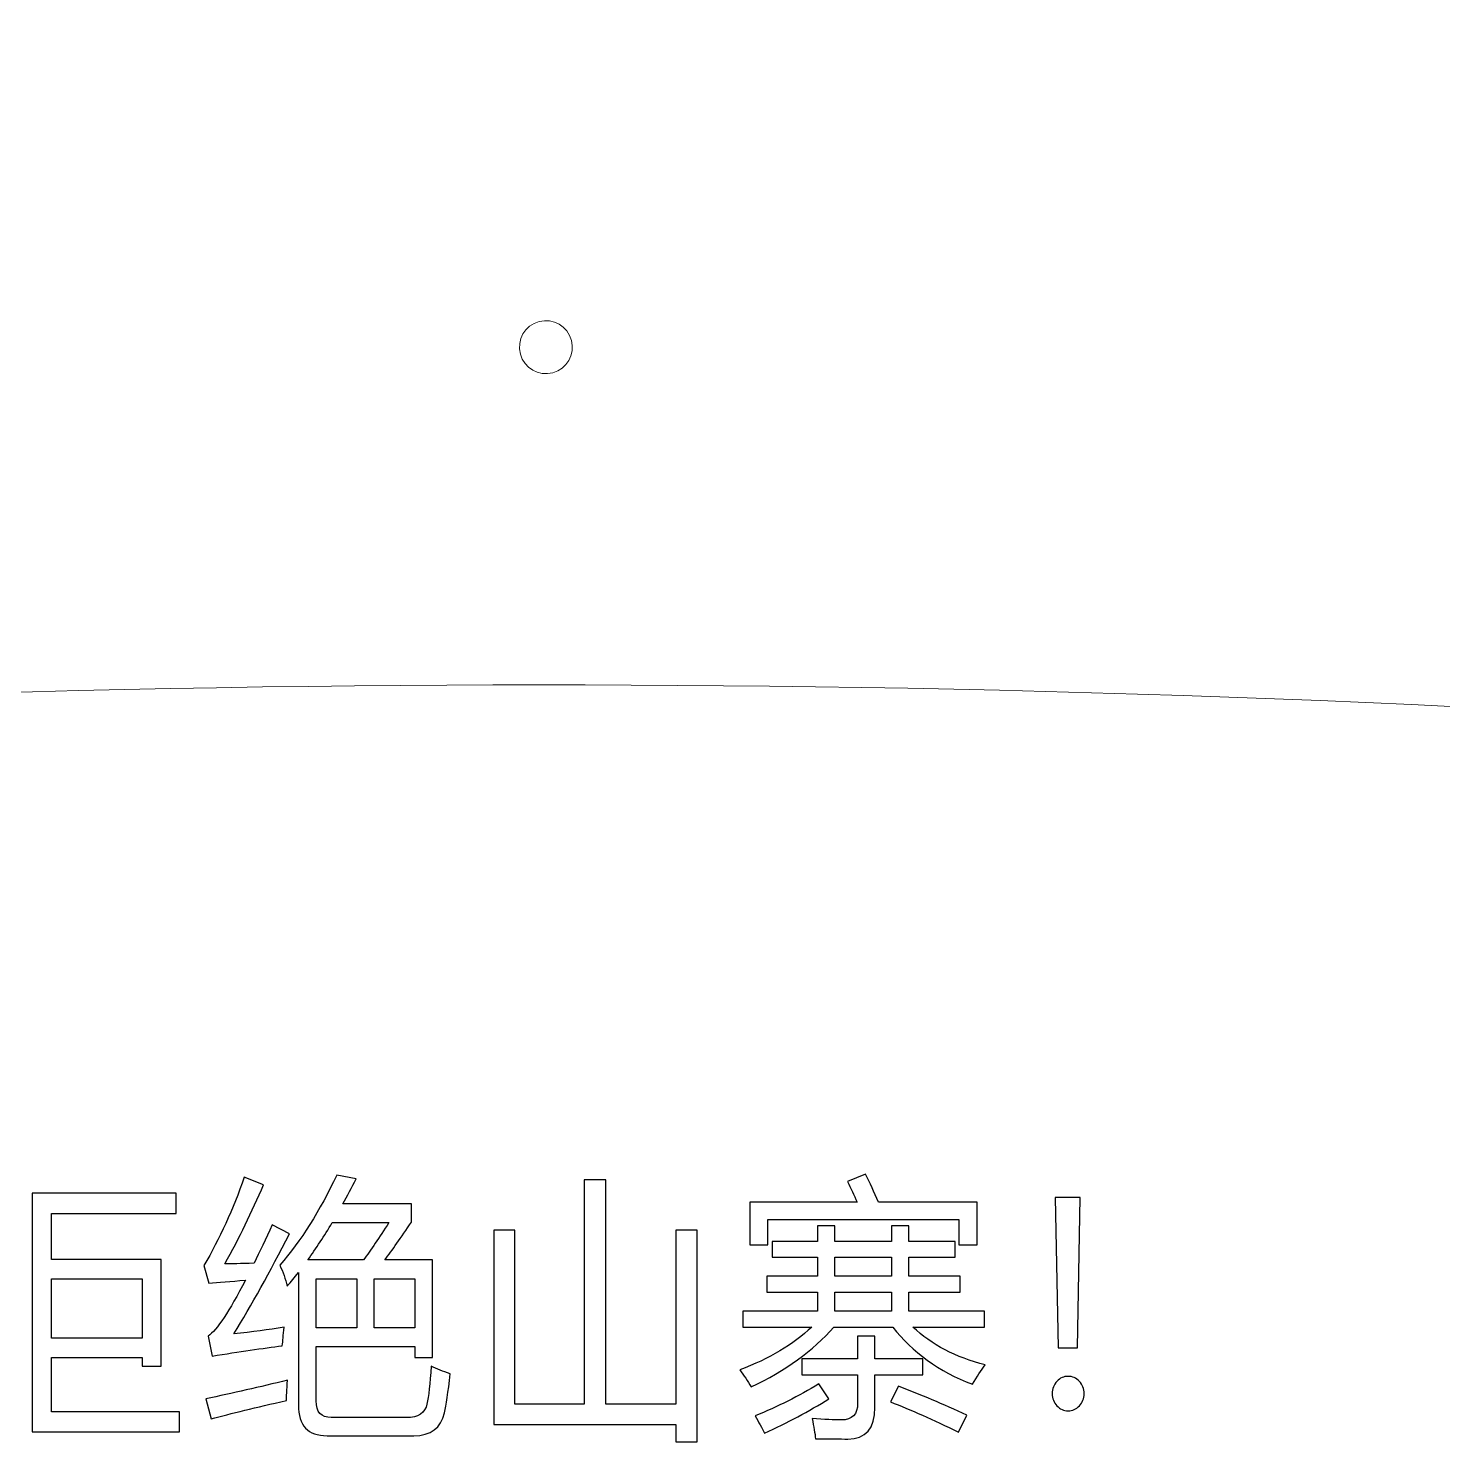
# Model space of a CAD drawing. Header units: centimetres. Extents: x -37.1 to 36.5, y -29.2 to 24.8.
# Drawn here: x 5.23 to 13.25, y -26.77 to -18.76 of the extents above; entities that cross this region are included whole.
import ezdxf

# ---------------------------------------------------------------- set-up
doc = ezdxf.new("R2010")
doc.units = ezdxf.units.CM
doc.header["$MEASUREMENT"] = 0
doc.layers.add('layer 1', color=7, linetype='Continuous')

msp = doc.modelspace()

# ---------------------------------------------------------------- linework, layer by layer
at = {"layer": 'layer 1', "color": 142, "lineweight": 20}
for points, knots in [([(10.66073, -9.29549), (10.66073, -9.29549), (10.66073, -8.70732), (10.66073, -8.70732), (10.66073, -8.70732), (10.66073, -8.70732), (5.66479, -8.70732), (5.66479, -8.70732), (5.66479, -8.70732), (5.66479, -8.70732), (5.66479, -9.29549), (5.66479, -9.29549), (5.66479, -9.29549), (5.66479, -9.29549), (-0.23757, -9.29549), (-0.23757, -9.29549), (-0.23757, -9.29549), (-0.23757, -10.62108), (-0.23757, -9.16083), (-0.23757, -10.45568), (-0.23757, -10.45568), (-0.23757, -10.45568), (-0.73757, -10.45568), (-0.73757, -10.45568), (-0.73757, -10.45568), (-0.73757, -10.45568), (-0.73757, -9.33056), (-0.73757, -9.33056), (-0.73757, -9.33056), (-1.46954, -9.33056), (-2.13757, -9.94675), (-2.13757, -10.53856), (-2.13757, -10.53856), (-2.13757, -10.53856), (-2.13757, -21.04934), (-2.13757, -21.04934), (-2.13757, -21.04934), (-2.13757, -22.24238), (-1.25217, -22.89131), (-0.13989, -22.80402), (-0.13989, -22.80402), (5.23581, -22.38213), (11.0115, -22.37456), (16.38717, -22.80402), (16.38717, -22.80402), (17.48225, -22.8915), (18.46223, -22.13255), (18.46223, -21.04934), (18.46223, -21.04934), (18.46223, -21.04934), (18.46223, -10.53856), (18.46223, -10.53856), (18.46223, -10.53856), (18.46223, -9.96866), (17.78093, -9.33897), (17.06243, -9.33056), (17.06243, -9.33056), (17.06243, -9.33056), (17.06243, -10.45568), (17.06243, -10.45568), (17.06243, -10.45568), (17.06243, -10.45568), (16.56243, -10.45568), (16.56243, -10.45568), (16.56243, -10.45568), (16.56243, -10.45568), (16.56243, -9.29549), (16.56243, -9.29549), (16.56243, -9.29549), (16.56243, -9.29549), (10.66073, -9.29549), (10.66073, -9.29549)], [0, 0, 0, 0, 0.0555556, 0.0555556, 0.0555556, 0.0555556, 0.1111111, 0.1111111, 0.1111111, 0.1111111, 0.1666667, 0.1666667, 0.1666667, 0.1666667, 0.2222222, 0.2222222, 0.2222222, 0.2222222, 0.2777778, 0.2777778, 0.2777778, 0.2777778, 0.3333333, 0.3333333, 0.3333333, 0.3333333, 0.3888889, 0.3888889, 0.3888889, 0.3888889, 0.4444444, 0.4444444, 0.4444444, 0.4444444, 0.5, 0.5, 0.5, 0.5, 0.5555556, 0.5555556, 0.5555556, 0.5555556, 0.6111111, 0.6111111, 0.6111111, 0.6111111, 0.6666667, 0.6666667, 0.6666667, 0.6666667, 0.7222222, 0.7222222, 0.7222222, 0.7222222, 0.7777778, 0.7777778, 0.7777778, 0.7777778, 0.8333333, 0.8333333, 0.8333333, 0.8333333, 0.8888889, 0.8888889, 0.8888889, 0.8888889, 0.9444444, 0.9444444, 0.9444444, 0.9444444, 1, 1, 1, 1]), ([(8.12351, -20.42667), (8.20352, -20.40523), (8.28579, -20.45274), (8.30721, -20.53274), (8.30721, -20.53274), (8.32865, -20.61274), (8.28115, -20.69502), (8.20116, -20.71645), (8.20116, -20.71645), (8.12116, -20.73788), (8.03888, -20.69039), (8.01745, -20.61038), (8.01745, -20.61038), (7.99602, -20.53039), (8.04351, -20.44811), (8.12351, -20.42667)], [0, 0, 0, 0, 0.25, 0.25, 0.25, 0.25, 0.5, 0.5, 0.5, 0.5, 0.75, 0.75, 0.75, 0.75, 1, 1, 1, 1])]:
    msp.add_open_spline(points, degree=3, knots=knots, dxfattribs=at)
at = {"layer": 'layer 1', "color": 250}
for points, knots in [([(6.3937, -26.16082), (6.49653, -26.15059), (6.59123, -26.13827), (6.67803, -26.12411), (6.67803, -26.12411), (6.67445, -26.16816), (6.6711, -26.20277), (6.66823, -26.22847), (6.66823, -26.22847), (6.55895, -26.24289), (6.42646, -26.2623), (6.27031, -26.28694), (6.27031, -26.28694), (6.27031, -26.28694), (6.24807, -26.17472), (6.24807, -26.17472), (6.24807, -26.17472), (6.29757, -26.13879), (6.36788, -26.03312), (6.45875, -25.85744), (6.45875, -25.85744), (6.37433, -25.86347), (6.30546, -25.8695), (6.25214, -25.87501), (6.25214, -25.87501), (6.25214, -25.87501), (6.22416, -25.77379), (6.22416, -25.77379), (6.22416, -25.77379), (6.31288, -25.62302), (6.38893, -25.45678), (6.45254, -25.27428), (6.45254, -25.27428), (6.45254, -25.27428), (6.56182, -25.31728), (6.56182, -25.31728), (6.56182, -25.31728), (6.49653, -25.46989), (6.4236, -25.61909), (6.34324, -25.76435), (6.34324, -25.76435), (6.3784, -25.76435), (6.43317, -25.76357), (6.50801, -25.76147), (6.50801, -25.76147), (6.53958, -25.69644), (6.57401, -25.62354), (6.61084, -25.54331), (6.61084, -25.54331), (6.61084, -25.54331), (6.70889, -25.59391), (6.70889, -25.59391), (6.70889, -25.59391), (6.59792, -25.81207), (6.49271, -26.00113), (6.3937, -26.16082)], [0, 0, 0, 0, 0.0714286, 0.0714286, 0.0714286, 0.0714286, 0.1428571, 0.1428571, 0.1428571, 0.1428571, 0.2142857, 0.2142857, 0.2142857, 0.2142857, 0.2857143, 0.2857143, 0.2857143, 0.2857143, 0.3571429, 0.3571429, 0.3571429, 0.3571429, 0.4285714, 0.4285714, 0.4285714, 0.4285714, 0.5, 0.5, 0.5, 0.5, 0.5714286, 0.5714286, 0.5714286, 0.5714286, 0.6428571, 0.6428571, 0.6428571, 0.6428571, 0.7142857, 0.7142857, 0.7142857, 0.7142857, 0.7857143, 0.7857143, 0.7857143, 0.7857143, 0.8571429, 0.8571429, 0.8571429, 0.8571429, 0.9285714, 0.9285714, 0.9285714, 0.9285714, 1, 1, 1, 1]), ([(6.65436, -25.77222), (6.77393, -25.63482), (6.8813, -25.4649), (6.97672, -25.26195), (6.97672, -25.26195), (6.97672, -25.26195), (7.086, -25.28345), (7.086, -25.28345), (7.086, -25.28345), (7.0616, -25.33222), (7.03673, -25.37942), (7.01163, -25.42505), (7.01163, -25.42505), (7.01163, -25.42505), (7.39974, -25.42505), (7.39974, -25.42505), (7.39974, -25.42505), (7.39974, -25.42505), (7.39974, -25.52784), (7.39974, -25.52784), (7.39974, -25.52784), (7.34092, -25.61646), (7.29069, -25.68805), (7.24909, -25.74285), (7.24909, -25.74285), (7.24909, -25.74285), (7.52027, -25.74285), (7.52027, -25.74285), (7.52027, -25.74285), (7.52027, -25.74285), (7.52027, -26.29612), (7.52027, -26.29612), (7.52027, -26.29612), (7.52027, -26.29612), (7.41935, -26.29612), (7.41935, -26.29612), (7.41935, -26.29612), (7.41935, -26.29612), (7.41935, -26.23319), (7.41935, -26.23319), (7.41935, -26.23319), (7.41935, -26.23319), (6.86026, -26.23319), (6.86026, -26.23319), (6.86026, -26.23319), (6.86026, -26.23319), (6.86026, -26.54024), (6.86026, -26.54024), (6.86026, -26.54024), (6.86026, -26.60396), (6.88871, -26.63569), (6.94586, -26.63569), (6.94586, -26.63569), (6.94586, -26.63569), (7.37176, -26.63569), (7.37176, -26.63569), (7.37176, -26.63569), (7.43896, -26.63569), (7.47769, -26.60999), (7.48798, -26.55886), (7.48798, -26.55886), (7.49731, -26.51586), (7.5052, -26.44401), (7.51189, -26.34358), (7.51189, -26.34358), (7.54369, -26.35905), (7.57957, -26.374), (7.61975, -26.38816), (7.61975, -26.38816), (7.6085, -26.49278), (7.59774, -26.56594), (7.58746, -26.60789), (7.58746, -26.60789), (7.56785, -26.69495), (7.50998, -26.73847), (7.41385, -26.73847), (7.41385, -26.73847), (7.41385, -26.73847), (6.92195, -26.73847), (6.92195, -26.73847), (6.92195, -26.73847), (6.81363, -26.73847), (6.75934, -26.68079), (6.75934, -26.56489), (6.75934, -26.56489), (6.75934, -26.56489), (6.75934, -25.81443), (6.75934, -25.81443), (6.75934, -25.81443), (6.7383, -25.84092), (6.71749, -25.86688), (6.69645, -25.89205), (6.69645, -25.89205), (6.68617, -25.8501), (6.67206, -25.80998), (6.65436, -25.77222)], [0, 0, 0, 0, 0.0416667, 0.0416667, 0.0416667, 0.0416667, 0.0833333, 0.0833333, 0.0833333, 0.0833333, 0.125, 0.125, 0.125, 0.125, 0.1666667, 0.1666667, 0.1666667, 0.1666667, 0.2083333, 0.2083333, 0.2083333, 0.2083333, 0.25, 0.25, 0.25, 0.25, 0.2916667, 0.2916667, 0.2916667, 0.2916667, 0.3333333, 0.3333333, 0.3333333, 0.3333333, 0.375, 0.375, 0.375, 0.375, 0.4166667, 0.4166667, 0.4166667, 0.4166667, 0.4583333, 0.4583333, 0.4583333, 0.4583333, 0.5, 0.5, 0.5, 0.5, 0.5416667, 0.5416667, 0.5416667, 0.5416667, 0.5833333, 0.5833333, 0.5833333, 0.5833333, 0.625, 0.625, 0.625, 0.625, 0.6666667, 0.6666667, 0.6666667, 0.6666667, 0.7083333, 0.7083333, 0.7083333, 0.7083333, 0.75, 0.75, 0.75, 0.75, 0.7916667, 0.7916667, 0.7916667, 0.7916667, 0.8333333, 0.8333333, 0.8333333, 0.8333333, 0.875, 0.875, 0.875, 0.875, 0.9166667, 0.9166667, 0.9166667, 0.9166667, 0.9583333, 0.9583333, 0.9583333, 0.9583333, 1, 1, 1, 1]), ([(8.89839, -26.7723), (8.89839, -26.7723), (8.89839, -26.67554), (8.89839, -26.67554), (8.89839, -26.67554), (8.89839, -26.67554), (7.86724, -26.67554), (7.86724, -26.67554), (7.86724, -26.67554), (7.86724, -26.67554), (7.86724, -25.57399), (7.86724, -25.57399), (7.86724, -25.57399), (7.86724, -25.57399), (7.98633, -25.57399), (7.98633, -25.57399), (7.98633, -25.57399), (7.98633, -25.57399), (7.98633, -26.55886), (7.98633, -26.55886), (7.98633, -26.55886), (7.98633, -26.55886), (8.37995, -26.55886), (8.37995, -26.55886), (8.37995, -26.55886), (8.37995, -26.55886), (8.37995, -25.28817), (8.37995, -25.28817), (8.37995, -25.28817), (8.37995, -25.28817), (8.50191, -25.28817), (8.50191, -25.28817), (8.50191, -25.28817), (8.50191, -25.28817), (8.50191, -26.55886), (8.50191, -26.55886), (8.50191, -26.55886), (8.50191, -26.55886), (8.89839, -26.55886), (8.89839, -26.55886), (8.89839, -26.55886), (8.89839, -26.55886), (8.89839, -25.57399), (8.89839, -25.57399), (8.89839, -25.57399), (8.89839, -25.57399), (9.01891, -25.57399), (9.01891, -25.57399), (9.01891, -25.57399), (9.01891, -25.57399), (9.01891, -26.7723), (9.01891, -26.7723), (9.01891, -26.7723), (9.01891, -26.7723), (8.89839, -26.7723), (8.89839, -26.7723)], [0, 0, 0, 0, 0.0714286, 0.0714286, 0.0714286, 0.0714286, 0.1428571, 0.1428571, 0.1428571, 0.1428571, 0.2142857, 0.2142857, 0.2142857, 0.2142857, 0.2857143, 0.2857143, 0.2857143, 0.2857143, 0.3571429, 0.3571429, 0.3571429, 0.3571429, 0.4285714, 0.4285714, 0.4285714, 0.4285714, 0.5, 0.5, 0.5, 0.5, 0.5714286, 0.5714286, 0.5714286, 0.5714286, 0.6428571, 0.6428571, 0.6428571, 0.6428571, 0.7142857, 0.7142857, 0.7142857, 0.7142857, 0.7857143, 0.7857143, 0.7857143, 0.7857143, 0.8571429, 0.8571429, 0.8571429, 0.8571429, 0.9285714, 0.9285714, 0.9285714, 0.9285714, 1, 1, 1, 1]), ([(9.31831, -25.4143), (9.31831, -25.4143), (9.92643, -25.4143), (9.92643, -25.4143), (9.92643, -25.4143), (9.90898, -25.3747), (9.8908, -25.33642), (9.87167, -25.29892), (9.87167, -25.29892), (9.87167, -25.29892), (9.97402, -25.25749), (9.97402, -25.25749), (9.97402, -25.25749), (9.99865, -25.30653), (10.02304, -25.35897), (10.04671, -25.4143), (10.04671, -25.4143), (10.04671, -25.4143), (10.6058, -25.4143), (10.6058, -25.4143), (10.6058, -25.4143), (10.6058, -25.4143), (10.6058, -25.65684), (10.6058, -25.65684), (10.6058, -25.65684), (10.6058, -25.65684), (10.5037, -25.65684), (10.5037, -25.65684), (10.5037, -25.65684), (10.5037, -25.65684), (10.5037, -25.51263), (10.5037, -25.51263), (10.5037, -25.51263), (10.5037, -25.51263), (9.42042, -25.51263), (9.42042, -25.51263), (9.42042, -25.51263), (9.42042, -25.51263), (9.42042, -25.65684), (9.42042, -25.65684), (9.42042, -25.65684), (9.42042, -25.65684), (9.31831, -25.65684), (9.31831, -25.65684), (9.31831, -25.65684), (9.31831, -25.65684), (9.31831, -25.4143), (9.31831, -25.4143)], [0, 0, 0, 0, 0.0833333, 0.0833333, 0.0833333, 0.0833333, 0.1666667, 0.1666667, 0.1666667, 0.1666667, 0.25, 0.25, 0.25, 0.25, 0.3333333, 0.3333333, 0.3333333, 0.3333333, 0.4166667, 0.4166667, 0.4166667, 0.4166667, 0.5, 0.5, 0.5, 0.5, 0.5833333, 0.5833333, 0.5833333, 0.5833333, 0.6666667, 0.6666667, 0.6666667, 0.6666667, 0.75, 0.75, 0.75, 0.75, 0.8333333, 0.8333333, 0.8333333, 0.8333333, 0.9166667, 0.9166667, 0.9166667, 0.9166667, 1, 1, 1, 1]), ([(5.25088, -25.365), (5.25088, -25.365), (6.06633, -25.365), (6.06633, -25.365), (6.06633, -25.365), (6.06633, -25.365), (6.06633, -25.4788), (6.06633, -25.4788), (6.06633, -25.4788), (6.06633, -25.4788), (5.36016, -25.4788), (5.36016, -25.4788), (5.36016, -25.4788), (5.36016, -25.4788), (5.36016, -25.73997), (5.36016, -25.73997), (5.36016, -25.73997), (5.36016, -25.73997), (5.98239, -25.73997), (5.98239, -25.73997), (5.98239, -25.73997), (5.98239, -25.73997), (5.98239, -26.34515), (5.98239, -26.34515), (5.98239, -26.34515), (5.98239, -26.34515), (5.87311, -26.34515), (5.87311, -26.34515), (5.87311, -26.34515), (5.87311, -26.34515), (5.87311, -26.29455), (5.87311, -26.29455), (5.87311, -26.29455), (5.87311, -26.29455), (5.36016, -26.29455), (5.36016, -26.29455), (5.36016, -26.29455), (5.36016, -26.29455), (5.36016, -26.60343), (5.36016, -26.60343), (5.36016, -26.60343), (5.36016, -26.60343), (6.08594, -26.60343), (6.08594, -26.60343), (6.08594, -26.60343), (6.08594, -26.60343), (6.08594, -26.71697), (6.08594, -26.71697), (6.08594, -26.71697), (6.08594, -26.71697), (5.25088, -26.71697), (5.25088, -26.71697), (5.25088, -26.71697), (5.25088, -26.71697), (5.25088, -25.365), (5.25088, -25.365)], [0, 0, 0, 0, 0.0714286, 0.0714286, 0.0714286, 0.0714286, 0.1428571, 0.1428571, 0.1428571, 0.1428571, 0.2142857, 0.2142857, 0.2142857, 0.2142857, 0.2857143, 0.2857143, 0.2857143, 0.2857143, 0.3571429, 0.3571429, 0.3571429, 0.3571429, 0.4285714, 0.4285714, 0.4285714, 0.4285714, 0.5, 0.5, 0.5, 0.5, 0.5714286, 0.5714286, 0.5714286, 0.5714286, 0.6428571, 0.6428571, 0.6428571, 0.6428571, 0.7142857, 0.7142857, 0.7142857, 0.7142857, 0.7857143, 0.7857143, 0.7857143, 0.7857143, 0.8571429, 0.8571429, 0.8571429, 0.8571429, 0.9285714, 0.9285714, 0.9285714, 0.9285714, 1, 1, 1, 1]), ([(11.19098, -25.38886), (11.19098, -25.38886), (11.17566, -26.24001), (11.17566, -26.24001), (11.17566, -26.24001), (11.17566, -26.24001), (11.06495, -26.24001), (11.06495, -26.24001), (11.06495, -26.24001), (11.06495, -26.24001), (11.0494, -25.38886), (11.0494, -25.38886), (11.0494, -25.38886), (11.0494, -25.38886), (11.19098, -25.38886), (11.19098, -25.38886)], [0, 0, 0, 0, 0.25, 0.25, 0.25, 0.25, 0.5, 0.5, 0.5, 0.5, 0.75, 0.75, 0.75, 0.75, 1, 1, 1, 1]), ([(7.27228, -25.53098), (7.27228, -25.53098), (6.95136, -25.53098), (6.95136, -25.53098), (6.95136, -25.53098), (6.90616, -25.60676), (6.85977, -25.6773), (6.81267, -25.74285), (6.81267, -25.74285), (6.81267, -25.74285), (7.12856, -25.74285), (7.12856, -25.74285), (7.12856, -25.74285), (7.16969, -25.68726), (7.21752, -25.61646), (7.27228, -25.53098)], [0, 0, 0, 0, 0.25, 0.25, 0.25, 0.25, 0.5, 0.5, 0.5, 0.5, 0.75, 0.75, 0.75, 0.75, 1, 1, 1, 1]), ([(10.65219, -26.33755), (10.62877, -26.36823), (10.60485, -26.40468), (10.5807, -26.44663), (10.5807, -26.44663), (10.38915, -26.374), (10.23874, -26.26597), (10.12946, -26.12254), (10.12946, -26.12254), (10.12946, -26.12254), (9.79395, -26.12254), (9.79395, -26.12254), (9.79395, -26.12254), (9.67678, -26.25705), (9.52038, -26.37033), (9.32524, -26.4621), (9.32524, -26.4621), (9.30659, -26.42933), (9.28507, -26.39707), (9.26067, -26.36508), (9.26067, -26.36508), (9.42807, -26.3032), (9.56414, -26.22244), (9.66912, -26.12254), (9.66912, -26.12254), (9.66912, -26.12254), (9.27766, -26.12254), (9.27766, -26.12254), (9.27766, -26.12254), (9.27766, -26.12254), (9.27766, -26.03338), (9.27766, -26.03338), (9.27766, -26.03338), (9.27766, -26.03338), (9.70212, -26.03338), (9.70212, -26.03338), (9.70212, -26.03338), (9.70212, -26.03338), (9.70212, -25.9243), (9.70212, -25.9243), (9.70212, -25.9243), (9.70212, -25.9243), (9.41492, -25.9243), (9.41492, -25.9243), (9.41492, -25.9243), (9.41492, -25.9243), (9.41492, -25.83515), (9.41492, -25.83515), (9.41492, -25.83515), (9.41492, -25.83515), (9.70212, -25.83515), (9.70212, -25.83515), (9.70212, -25.83515), (9.70212, -25.83515), (9.70212, -25.72764), (9.70212, -25.72764), (9.70212, -25.72764), (9.70212, -25.72764), (9.44433, -25.72764), (9.44433, -25.72764), (9.44433, -25.72764), (9.44433, -25.72764), (9.44433, -25.63849), (9.44433, -25.63849), (9.44433, -25.63849), (9.44433, -25.63849), (9.70212, -25.63849), (9.70212, -25.63849), (9.70212, -25.63849), (9.70212, -25.63849), (9.70212, -25.54934), (9.70212, -25.54934), (9.70212, -25.54934), (9.70212, -25.54934), (9.80017, -25.54934), (9.80017, -25.54934), (9.80017, -25.54934), (9.80017, -25.54934), (9.80017, -25.63849), (9.80017, -25.63849), (9.80017, -25.63849), (9.80017, -25.63849), (10.12108, -25.63849), (10.12108, -25.63849), (10.12108, -25.63849), (10.12108, -25.63849), (10.12108, -25.54934), (10.12108, -25.54934), (10.12108, -25.54934), (10.12108, -25.54934), (10.21913, -25.54934), (10.21913, -25.54934), (10.21913, -25.54934), (10.21913, -25.54934), (10.21913, -25.63849), (10.21913, -25.63849), (10.21913, -25.63849), (10.21913, -25.63849), (10.48122, -25.63849), (10.48122, -25.63849), (10.48122, -25.63849), (10.48122, -25.63849), (10.48122, -25.72764), (10.48122, -25.72764), (10.48122, -25.72764), (10.48122, -25.72764), (10.21913, -25.72764), (10.21913, -25.72764), (10.21913, -25.72764), (10.21913, -25.72764), (10.21913, -25.83515), (10.21913, -25.83515), (10.21913, -25.83515), (10.21913, -25.83515), (10.51063, -25.83515), (10.51063, -25.83515), (10.51063, -25.83515), (10.51063, -25.83515), (10.51063, -25.9243), (10.51063, -25.9243), (10.51063, -25.9243), (10.51063, -25.9243), (10.21913, -25.9243), (10.21913, -25.9243), (10.21913, -25.9243), (10.21913, -25.9243), (10.21913, -26.03338), (10.21913, -26.03338), (10.21913, -26.03338), (10.21913, -26.03338), (10.64789, -26.03338), (10.64789, -26.03338), (10.64789, -26.03338), (10.64789, -26.03338), (10.64789, -26.12254), (10.64789, -26.12254), (10.64789, -26.12254), (10.64789, -26.12254), (10.24232, -26.12254), (10.24232, -26.12254), (10.24232, -26.12254), (10.34874, -26.2227), (10.48528, -26.29455), (10.65219, -26.33755)], [0, 0, 0, 0, 0.0277778, 0.0277778, 0.0277778, 0.0277778, 0.0555556, 0.0555556, 0.0555556, 0.0555556, 0.0833333, 0.0833333, 0.0833333, 0.0833333, 0.1111111, 0.1111111, 0.1111111, 0.1111111, 0.1388889, 0.1388889, 0.1388889, 0.1388889, 0.1666667, 0.1666667, 0.1666667, 0.1666667, 0.1944444, 0.1944444, 0.1944444, 0.1944444, 0.2222222, 0.2222222, 0.2222222, 0.2222222, 0.25, 0.25, 0.25, 0.25, 0.2777778, 0.2777778, 0.2777778, 0.2777778, 0.3055556, 0.3055556, 0.3055556, 0.3055556, 0.3333333, 0.3333333, 0.3333333, 0.3333333, 0.3611111, 0.3611111, 0.3611111, 0.3611111, 0.3888889, 0.3888889, 0.3888889, 0.3888889, 0.4166667, 0.4166667, 0.4166667, 0.4166667, 0.4444444, 0.4444444, 0.4444444, 0.4444444, 0.4722222, 0.4722222, 0.4722222, 0.4722222, 0.5, 0.5, 0.5, 0.5, 0.5277778, 0.5277778, 0.5277778, 0.5277778, 0.5555556, 0.5555556, 0.5555556, 0.5555556, 0.5833333, 0.5833333, 0.5833333, 0.5833333, 0.6111111, 0.6111111, 0.6111111, 0.6111111, 0.6388889, 0.6388889, 0.6388889, 0.6388889, 0.6666667, 0.6666667, 0.6666667, 0.6666667, 0.6944444, 0.6944444, 0.6944444, 0.6944444, 0.7222222, 0.7222222, 0.7222222, 0.7222222, 0.75, 0.75, 0.75, 0.75, 0.7777778, 0.7777778, 0.7777778, 0.7777778, 0.8055556, 0.8055556, 0.8055556, 0.8055556, 0.8333333, 0.8333333, 0.8333333, 0.8333333, 0.8611111, 0.8611111, 0.8611111, 0.8611111, 0.8888889, 0.8888889, 0.8888889, 0.8888889, 0.9166667, 0.9166667, 0.9166667, 0.9166667, 0.9444444, 0.9444444, 0.9444444, 0.9444444, 0.9722222, 0.9722222, 0.9722222, 0.9722222, 1, 1, 1, 1]), ([(9.80017, -25.83515), (9.80017, -25.83515), (10.12108, -25.83515), (10.12108, -25.83515), (10.12108, -25.83515), (10.12108, -25.83515), (10.12108, -25.72764), (10.12108, -25.72764), (10.12108, -25.72764), (10.12108, -25.72764), (9.80017, -25.72764), (9.80017, -25.72764), (9.80017, -25.72764), (9.80017, -25.72764), (9.80017, -25.83515), (9.80017, -25.83515)], [0, 0, 0, 0, 0.25, 0.25, 0.25, 0.25, 0.5, 0.5, 0.5, 0.5, 0.75, 0.75, 0.75, 0.75, 1, 1, 1, 1]), ([(5.87311, -25.84905), (5.87311, -25.84905), (5.36016, -25.84905), (5.36016, -25.84905), (5.36016, -25.84905), (5.36016, -25.84905), (5.36016, -26.18547), (5.36016, -26.18547), (5.36016, -26.18547), (5.36016, -26.18547), (5.87311, -26.18547), (5.87311, -26.18547), (5.87311, -26.18547), (5.87311, -26.18547), (5.87311, -25.84905), (5.87311, -25.84905)], [0, 0, 0, 0, 0.25, 0.25, 0.25, 0.25, 0.5, 0.5, 0.5, 0.5, 0.75, 0.75, 0.75, 0.75, 1, 1, 1, 1]), ([(6.86026, -26.12699), (6.86026, -26.12699), (7.09007, -26.12699), (7.09007, -26.12699), (7.09007, -26.12699), (7.09007, -26.12699), (7.09007, -25.84905), (7.09007, -25.84905), (7.09007, -25.84905), (7.09007, -25.84905), (6.86026, -25.84905), (6.86026, -25.84905), (6.86026, -25.84905), (6.86026, -25.84905), (6.86026, -26.12699), (6.86026, -26.12699)], [0, 0, 0, 0, 0.25, 0.25, 0.25, 0.25, 0.5, 0.5, 0.5, 0.5, 0.75, 0.75, 0.75, 0.75, 1, 1, 1, 1]), ([(7.41935, -25.84905), (7.41935, -25.84905), (7.18955, -25.84905), (7.18955, -25.84905), (7.18955, -25.84905), (7.18955, -25.84905), (7.18955, -26.12699), (7.18955, -26.12699), (7.18955, -26.12699), (7.18955, -26.12699), (7.41935, -26.12699), (7.41935, -26.12699), (7.41935, -26.12699), (7.41935, -26.12699), (7.41935, -25.84905), (7.41935, -25.84905)], [0, 0, 0, 0, 0.25, 0.25, 0.25, 0.25, 0.5, 0.5, 0.5, 0.5, 0.75, 0.75, 0.75, 0.75, 1, 1, 1, 1]), ([(9.80017, -26.03338), (9.80017, -26.03338), (10.12108, -26.03338), (10.12108, -26.03338), (10.12108, -26.03338), (10.12108, -26.03338), (10.12108, -25.9243), (10.12108, -25.9243), (10.12108, -25.9243), (10.12108, -25.9243), (9.80017, -25.9243), (9.80017, -25.9243), (9.80017, -25.9243), (9.80017, -25.9243), (9.80017, -26.03338), (9.80017, -26.03338)], [0, 0, 0, 0, 0.25, 0.25, 0.25, 0.25, 0.5, 0.5, 0.5, 0.5, 0.75, 0.75, 0.75, 0.75, 1, 1, 1, 1]), ([(9.61388, -26.30372), (9.61388, -26.30372), (9.92906, -26.30372), (9.92906, -26.30372), (9.92906, -26.30372), (9.92906, -26.30372), (9.92906, -26.17472), (9.92906, -26.17472), (9.92906, -26.17472), (9.92906, -26.17472), (10.0271, -26.17472), (10.0271, -26.17472), (10.0271, -26.17472), (10.0271, -26.17472), (10.0271, -26.30372), (10.0271, -26.30372), (10.0271, -26.30372), (10.0271, -26.30372), (10.299, -26.30372), (10.299, -26.30372), (10.299, -26.30372), (10.299, -26.30372), (10.299, -26.39288), (10.299, -26.39288), (10.299, -26.39288), (10.299, -26.39288), (10.0271, -26.39288), (10.0271, -26.39288), (10.0271, -26.39288), (10.0271, -26.39288), (10.0271, -26.57879), (10.0271, -26.57879), (10.0271, -26.57879), (10.0271, -26.69757), (9.97593, -26.75709), (9.8731, -26.75709), (9.8731, -26.75709), (9.8291, -26.75709), (9.76836, -26.75657), (9.69088, -26.75552), (9.69088, -26.75552), (9.68729, -26.72667), (9.6806, -26.68839), (9.67128, -26.64014), (9.67128, -26.64014), (9.74133, -26.64644), (9.79706, -26.64932), (9.83795, -26.64932), (9.83795, -26.64932), (9.89869, -26.64932), (9.92906, -26.61759), (9.92906, -26.55414), (9.92906, -26.55414), (9.92906, -26.55414), (9.92906, -26.39288), (9.92906, -26.39288), (9.92906, -26.39288), (9.92906, -26.39288), (9.61388, -26.39288), (9.61388, -26.39288), (9.61388, -26.39288), (9.61388, -26.39288), (9.61388, -26.30372), (9.61388, -26.30372)], [0, 0, 0, 0, 0.0625, 0.0625, 0.0625, 0.0625, 0.125, 0.125, 0.125, 0.125, 0.1875, 0.1875, 0.1875, 0.1875, 0.25, 0.25, 0.25, 0.25, 0.3125, 0.3125, 0.3125, 0.3125, 0.375, 0.375, 0.375, 0.375, 0.4375, 0.4375, 0.4375, 0.4375, 0.5, 0.5, 0.5, 0.5, 0.5625, 0.5625, 0.5625, 0.5625, 0.625, 0.625, 0.625, 0.625, 0.6875, 0.6875, 0.6875, 0.6875, 0.75, 0.75, 0.75, 0.75, 0.8125, 0.8125, 0.8125, 0.8125, 0.875, 0.875, 0.875, 0.875, 0.9375, 0.9375, 0.9375, 0.9375, 1, 1, 1, 1]), ([(6.23396, -26.52949), (6.38629, -26.49776), (6.54077, -26.46263), (6.69789, -26.42356), (6.69789, -26.42356), (6.69406, -26.47993), (6.69214, -26.51822), (6.69214, -26.53893), (6.69214, -26.53893), (6.51925, -26.57774), (6.37697, -26.61261), (6.26481, -26.64329), (6.26481, -26.64329), (6.26481, -26.64329), (6.23396, -26.52949), (6.23396, -26.52949)], [0, 0, 0, 0, 0.25, 0.25, 0.25, 0.25, 0.5, 0.5, 0.5, 0.5, 0.75, 0.75, 0.75, 0.75, 1, 1, 1, 1]), ([(9.70905, -26.44506), (9.70905, -26.44506), (9.76669, -26.52949), (9.76669, -26.52949), (9.76669, -26.52949), (9.65262, -26.59924), (9.53114, -26.66427), (9.40225, -26.72484), (9.40225, -26.72484), (9.38646, -26.6939), (9.36829, -26.66112), (9.34772, -26.62651), (9.34772, -26.62651), (9.47566, -26.57407), (9.59618, -26.51376), (9.70905, -26.44506)], [0, 0, 0, 0, 0.25, 0.25, 0.25, 0.25, 0.5, 0.5, 0.5, 0.5, 0.75, 0.75, 0.75, 0.75, 1, 1, 1, 1]), ([(11.12234, -26.40205), (11.14721, -26.40205), (11.16825, -26.41149), (11.18619, -26.43037), (11.18619, -26.43037), (11.20388, -26.44952), (11.21274, -26.47259), (11.21274, -26.4996), (11.21274, -26.4996), (11.21274, -26.52739), (11.20388, -26.55047), (11.18619, -26.56908), (11.18619, -26.56908), (11.16825, -26.58796), (11.14721, -26.59714), (11.12234, -26.59714), (11.12234, -26.59714), (11.09747, -26.59714), (11.07643, -26.58796), (11.05849, -26.56908), (11.05849, -26.56908), (11.0408, -26.55047), (11.03195, -26.52739), (11.03195, -26.4996), (11.03195, -26.4996), (11.03195, -26.47259), (11.0408, -26.44952), (11.05849, -26.43037), (11.05849, -26.43037), (11.07643, -26.41149), (11.09747, -26.40205), (11.12234, -26.40205)], [0, 0, 0, 0, 0.125, 0.125, 0.125, 0.125, 0.25, 0.25, 0.25, 0.25, 0.375, 0.375, 0.375, 0.375, 0.5, 0.5, 0.5, 0.5, 0.625, 0.625, 0.625, 0.625, 0.75, 0.75, 0.75, 0.75, 0.875, 0.875, 0.875, 0.875, 1, 1, 1, 1]), ([(10.1603, -26.45738), (10.28537, -26.50563), (10.41474, -26.56043), (10.54841, -26.62179), (10.54841, -26.62179), (10.54841, -26.62179), (10.50082, -26.71855), (10.50082, -26.71855), (10.50082, -26.71855), (10.35687, -26.64801), (10.22845, -26.59059), (10.11558, -26.54653), (10.11558, -26.54653), (10.11558, -26.54653), (10.1603, -26.45738), (10.1603, -26.45738)], [0, 0, 0, 0, 0.25, 0.25, 0.25, 0.25, 0.5, 0.5, 0.5, 0.5, 0.75, 0.75, 0.75, 0.75, 1, 1, 1, 1])]:
    msp.add_open_spline(points, degree=3, knots=knots, dxfattribs=at)

doc.saveas('drawing.dxf')
